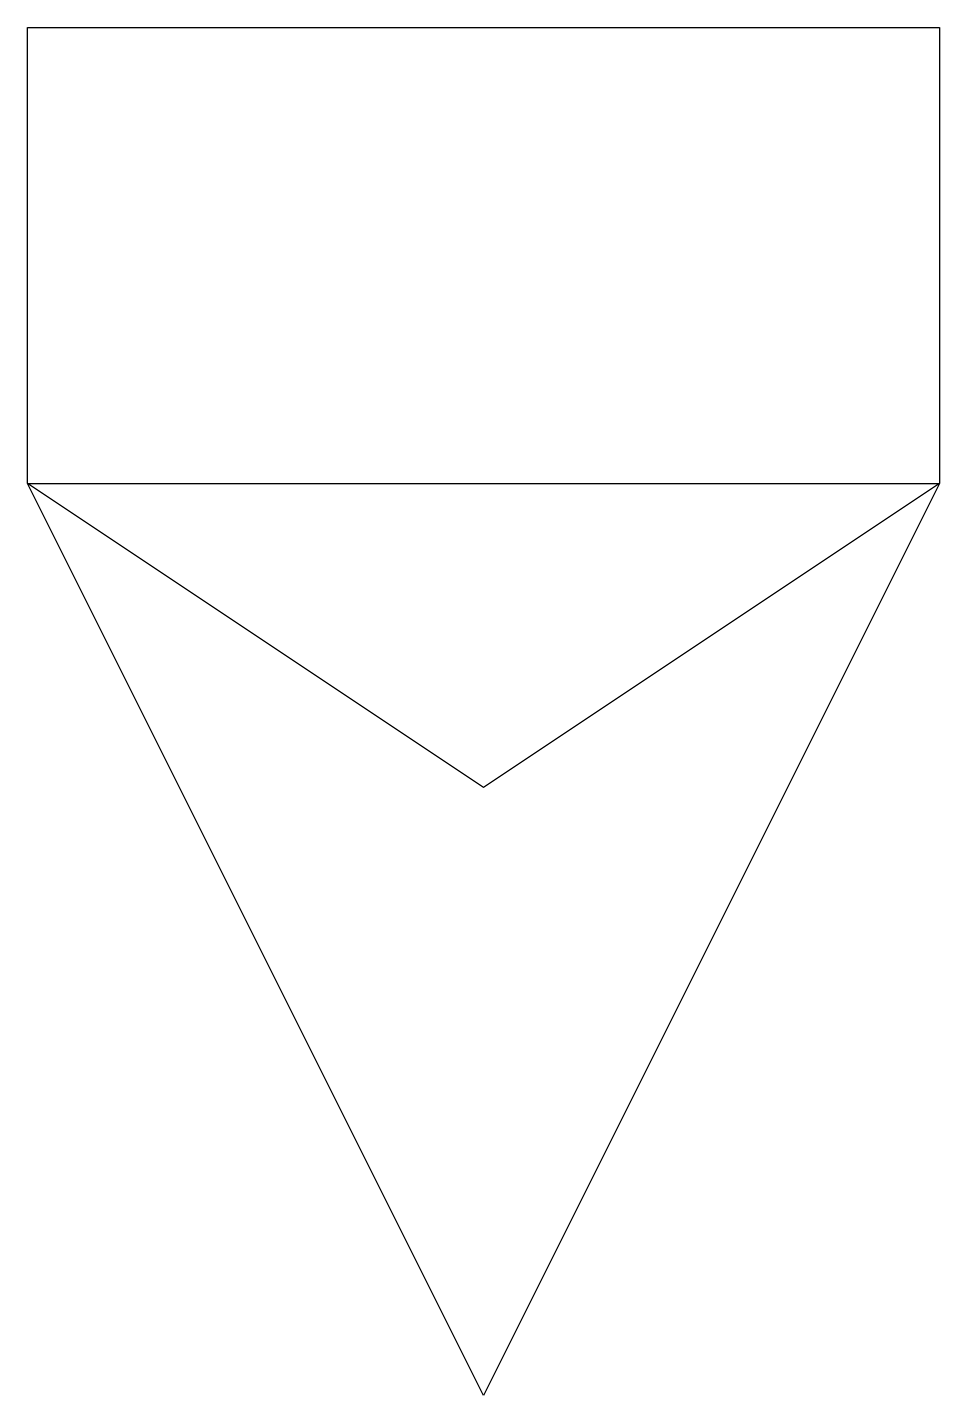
# Model space of a CAD drawing. Header units: millimetres. Extents: x -150 to 150, y -225 to 225.
import ezdxf

# ---------------------------------------------------------------- set-up
doc = ezdxf.new("R2010")
doc.units = ezdxf.units.MM

msp = doc.modelspace()

# ---------------------------------------------------------------- linework, layer by layer
at = {"color": 0, "linetype": 'ByBlock', "lineweight": -2}
for p, q in [((-150, 75), (-150, 225)), ((-150, 225), (150, 225)), ((150, 225), (150, 75)), ((0, -225), (-150, 75)), ((0, -25), (-150, 75)), ((-150, 75), (150, 75)), ((150, 75), (0, -225)), ((150, 75), (0, -25))]:
    msp.add_line(p, q, dxfattribs=at)

doc.saveas('drawing.dxf')
